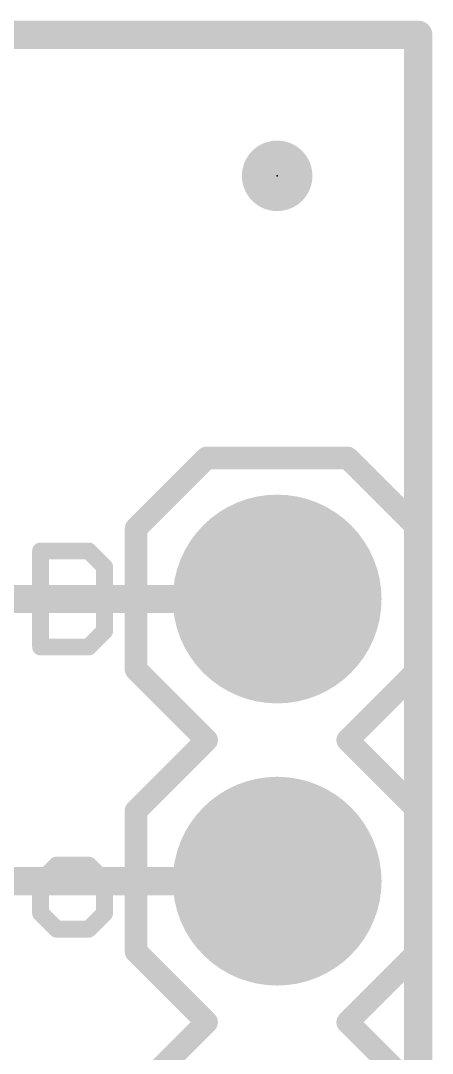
# Model space of a CAD drawing. Extents: x -0.1 to 29.3, y -0.1 to 15.4.
# Drawn here: x 25.63 to 29.34, y 6.07 to 15.37 of the extents above; entities that cross this region are included whole.
import ezdxf

# ---------------------------------------------------------------- set-up
doc = ezdxf.new("R2010")
doc.units = 0
for name, color, linetype in [('1', 12, 'CONTINUOUS'), ('16', 132, 'CONTINUOUS'), ('17', 110, 'CONTINUOUS'), ('20', 53, 'CONTINUOUS'), ('21', 41, 'CONTINUOUS'), ('23', 53, 'CONTINUOUS'), ('51', 53, 'CONTINUOUS')]:
    doc.layers.add(name, color=color, linetype=linetype)

# ---------------------------------------------------------------- blocks, each defined once
blk = doc.blocks.new('RECT')
blk.add_solid([(-0.5, -0.5), (0.5, -0.5), (-0.5, 0.5), (0.5, 0.5)])
blk = doc.blocks.new('ROUNDP')
at = {"const_width": 0.5}
blk.add_lwpolyline([(0, -0.25, 1), (0, 0.25, 1), (0, -0.25)], format="xyb", dxfattribs=at)
blk = doc.blocks.new('PIE')
at = {"const_width": 0.5}
blk.add_lwpolyline([(0, -0.25, 1), (0, 0.25, 1), (0, -0.25)], format="xyb", dxfattribs=at)

msp = doc.modelspace()

# ---------------------------------------------------------------- linework, layer by layer
at = {"layer": '1', "const_width": 0.254}
for points in [[(29.21, 15.24), (0, 15.24)], [(29.21, 0), (29.21, 15.24)], [(21.336, 10.16), (27.94, 10.16)], [(25.4, 7.62), (27.94, 7.62)]]:
    msp.add_lwpolyline(points, dxfattribs=at)
at = {"layer": '1', "const_width": 0.127}
for points in [[(29.2735, 15.24, 1), (29.1465, 15.24)], [(29.21, 15.1765, 1), (29.21, 15.3035)], [(27.94, 10.0965, 1), (27.94, 10.2235)], [(27.94, 7.5565, 1), (27.94, 7.6835)]]:
    msp.add_lwpolyline(points, format="xyb", dxfattribs=at)
at = {"layer": '16', "const_width": 0.254}
for points in [[(29.21, 15.24), (0, 15.24)], [(29.21, 0), (29.21, 15.24)]]:
    msp.add_lwpolyline(points, dxfattribs=at)
at = {"layer": '16', "const_width": 0.127}
for points in [[(29.2735, 15.24, 1), (29.1465, 15.24)], [(29.21, 15.1765, 1), (29.21, 15.3035)]]:
    msp.add_lwpolyline(points, format="xyb", dxfattribs=at)
at = {"layer": '20', "const_width": 0.254}
for points in [[(0, 15.24), (29.21, 15.24)], [(29.21, 15.24), (29.21, 0)]]:
    msp.add_lwpolyline(points, dxfattribs=at)
at = {"layer": '20', "const_width": 0.127}
for points in [[(29.2735, 15.24, 1), (29.1465, 15.24)], [(29.21, 15.1765, 1), (29.21, 15.3035)]]:
    msp.add_lwpolyline(points, format="xyb", dxfattribs=at)
at = {"layer": '21'}
for points, const_width in [([(26.67, 10.795), (27.305, 11.43)], 0.2032), ([(27.305, 11.43), (28.575, 11.43)], 0.2032), ([(28.575, 11.43), (29.21, 10.795)], 0.2032), ([(26.67, 9.525), (26.67, 10.795)], 0.2032), ([(29.21, 10.795), (29.21, 9.525)], 0.2032), ([(25.8107, 10.5925), (25.8107, 9.7282)], 0.1524), ([(26.2429, 10.5925), (25.8107, 10.5925)], 0.1524), ([(26.3869, 10.4485), (26.2429, 10.5925)], 0.1524), ([(26.3869, 9.8723), (26.3869, 10.4485)], 0.1524), ([(26.2429, 9.7282), (26.3869, 9.8723)], 0.1524), ([(25.8107, 9.7282), (26.2429, 9.7282)], 0.1524), ([(27.305, 8.89), (26.67, 9.525)], 0.2032), ([(29.21, 9.525), (28.575, 8.89)], 0.2032), ([(26.67, 8.255), (27.305, 8.89)], 0.2032), ([(28.575, 8.89), (29.21, 8.255)], 0.2032), ([(26.67, 6.985), (26.67, 8.255)], 0.2032), ([(29.21, 8.255), (29.21, 6.985)], 0.2032), ([(25.9547, 7.7644), (25.8107, 7.6204)], 0.1524), ([(26.2429, 7.7644), (25.9547, 7.7644)], 0.1524), ([(26.3869, 7.6204), (26.2429, 7.7644)], 0.1524), ([(25.8107, 7.6204), (25.8107, 7.3323)], 0.1524), ([(26.3869, 7.3323), (26.3869, 7.6204)], 0.1524), ([(25.8107, 7.3323), (25.9547, 7.1882)], 0.1524), ([(26.2429, 7.1882), (26.3869, 7.3323)], 0.1524), ([(25.9547, 7.1882), (26.2429, 7.1882)], 0.1524), ([(27.305, 6.35), (26.67, 6.985)], 0.2032), ([(29.21, 6.985), (28.575, 6.35)], 0.2032), ([(26.67, 5.715), (27.305, 6.35)], 0.2032), ([(28.575, 6.35), (29.21, 5.715)], 0.2032)]:
    msp.add_lwpolyline(points, dxfattribs=dict(at, const_width=const_width))
for points, const_width in [([(27.305, 11.4808, 1), (27.305, 11.3792)], 0.1016), ([(27.3409, 11.3941, 1), (27.2691, 11.4659)], 0.1016), ([(28.6109, 11.4659, 1), (28.5391, 11.3941)], 0.1016), ([(28.575, 11.3792, 1), (28.575, 11.4808)], 0.1016), ([(26.7208, 10.795, 1), (26.6192, 10.795)], 0.1016), ([(26.6341, 10.8309, 1), (26.7059, 10.7591)], 0.1016), ([(29.2608, 10.795, 1), (29.1592, 10.795)], 0.1016), ([(29.1741, 10.7591, 1), (29.2459, 10.8309)], 0.1016), ([(25.8488, 10.5925, 1), (25.7726, 10.5925)], 0.0762), ([(25.8107, 10.6306, 1), (25.8107, 10.5544)], 0.0762), ([(26.2698, 10.6195, 1), (26.2159, 10.5656)], 0.0762), ([(26.2429, 10.5544, 1), (26.2429, 10.6306)], 0.0762), ([(26.425, 10.4485, 1), (26.3488, 10.4485)], 0.0762), ([(26.36, 10.4215, 1), (26.4138, 10.4754)], 0.0762), ([(26.4138, 9.8453, 1), (26.36, 9.8992)], 0.0762), ([(26.3488, 9.8723, 1), (26.425, 9.8723)], 0.0762), ([(25.8107, 9.7663, 1), (25.8107, 9.6901)], 0.0762), ([(25.7726, 9.7282, 1), (25.8488, 9.7282)], 0.0762), ([(26.2159, 9.7551, 1), (26.2698, 9.7013)], 0.0762), ([(26.2429, 9.6901, 1), (26.2429, 9.7663)], 0.0762), ([(26.7059, 9.5609, 1), (26.6341, 9.4891)], 0.1016), ([(29.2459, 9.4891, 1), (29.1741, 9.5609)], 0.1016), ([(26.6192, 9.525, 1), (26.7208, 9.525)], 0.1016), ([(29.1592, 9.525, 1), (29.2608, 9.525)], 0.1016), ([(27.3409, 8.8541, 1), (27.2691, 8.9259)], 0.1016), ([(27.2691, 8.8541, 1), (27.3409, 8.9259)], 0.1016), ([(28.6109, 8.9259, 1), (28.5391, 8.8541)], 0.1016), ([(28.5391, 8.9259, 1), (28.6109, 8.8541)], 0.1016), ([(26.7208, 8.255, 1), (26.6192, 8.255)], 0.1016), ([(26.6341, 8.2909, 1), (26.7059, 8.2191)], 0.1016), ([(29.2608, 8.255, 1), (29.1592, 8.255)], 0.1016), ([(29.1741, 8.2191, 1), (29.2459, 8.2909)], 0.1016), ([(25.9547, 7.8025, 1), (25.9547, 7.7263)], 0.0762), ([(25.9817, 7.7375, 1), (25.9278, 7.7914)], 0.0762), ([(26.2698, 7.7914, 1), (26.2159, 7.7375)], 0.0762), ([(26.2429, 7.7263, 1), (26.2429, 7.8025)], 0.0762), ([(25.7837, 7.6473, 1), (25.8376, 7.5934)], 0.0762), ([(25.8488, 7.6204, 1), (25.7726, 7.6204)], 0.0762), ([(26.425, 7.6204, 1), (26.3488, 7.6204)], 0.0762), ([(26.36, 7.5934, 1), (26.4138, 7.6473)], 0.0762), ([(25.8376, 7.3592, 1), (25.7837, 7.3053)], 0.0762), ([(25.7726, 7.3323, 1), (25.8488, 7.3323)], 0.0762), ([(26.3488, 7.3323, 1), (26.425, 7.3323)], 0.0762), ([(26.4138, 7.3053, 1), (26.36, 7.3592)], 0.0762), ([(25.9547, 7.2263, 1), (25.9547, 7.1501)], 0.0762), ([(25.9278, 7.1613, 1), (25.9817, 7.2151)], 0.0762), ([(26.2159, 7.2151, 1), (26.2698, 7.1613)], 0.0762), ([(26.2429, 7.1501, 1), (26.2429, 7.2263)], 0.0762), ([(26.7059, 7.0209, 1), (26.6341, 6.9491)], 0.1016), ([(29.2459, 6.9491, 1), (29.1741, 7.0209)], 0.1016), ([(26.6192, 6.985, 1), (26.7208, 6.985)], 0.1016), ([(29.1592, 6.985, 1), (29.2608, 6.985)], 0.1016), ([(27.3409, 6.3141, 1), (27.2691, 6.3859)], 0.1016), ([(27.2691, 6.3141, 1), (27.3409, 6.3859)], 0.1016), ([(28.6109, 6.3859, 1), (28.5391, 6.3141)], 0.1016), ([(28.5391, 6.3859, 1), (28.6109, 6.3141)], 0.1016)]:
    msp.add_lwpolyline(points, format="xyb", dxfattribs=dict(at, const_width=const_width))
at = {"layer": '23'}
msp.add_point((27.94, 13.97), dxfattribs=at)

# ---------------------------------------------------------------- block references
at = {"layer": '1', "xscale": 0.635, "yscale": 0.635}
msp.add_blockref('PIE', (27.94, 13.97), dxfattribs=at)
at = {"layer": '17', "xscale": 1.8796, "yscale": 1.8796, "rotation": 180}
for p in [(27.94, 10.16), (27.94, 10.16), (27.94, 7.62), (27.94, 7.62)]:
    msp.add_blockref('ROUNDP', p, dxfattribs=at)
at = {"layer": '51', "xscale": 0.508, "yscale": 0.508, "rotation": 90}
for p in [(27.94, 10.16), (27.94, 7.62)]:
    msp.add_blockref('RECT', p, dxfattribs=at)

doc.saveas('drawing.dxf')
